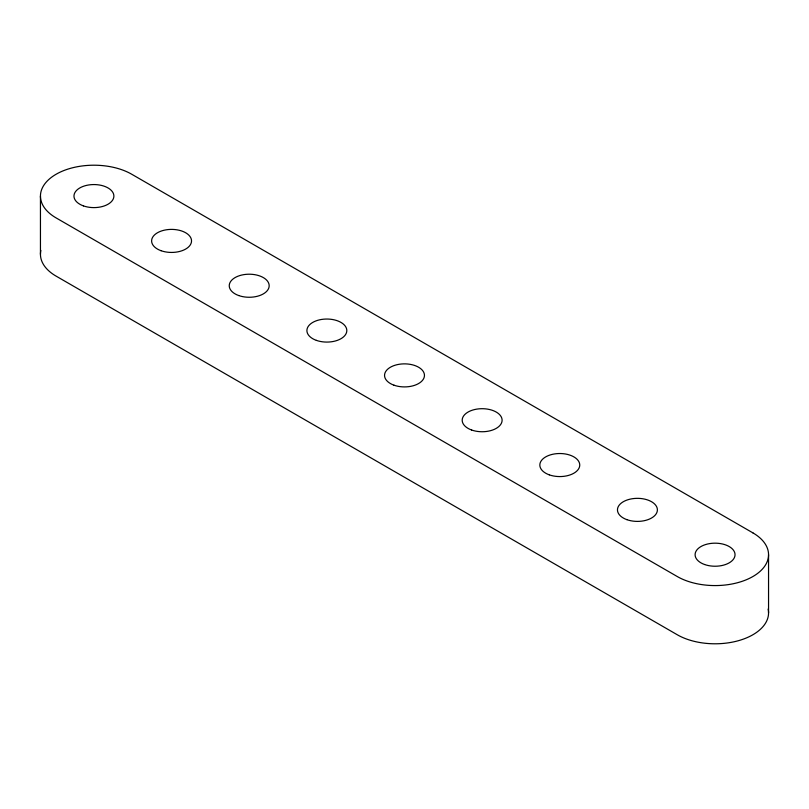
<?xml version="1.0" encoding="UTF-8"?>
<svg xmlns="http://www.w3.org/2000/svg" width="809" height="809" viewBox="0 0 809 809"><rect width="100%" height="100%" fill="white"/><g stroke="black" fill="none" stroke-linecap="round" stroke-linejoin="round"><path stroke-width="1.21" d="M768.55 554.701L768.55 612.919M40.45 196.081L40.45 254.299M40.875 250.436A53.475 30.873 0 0 0 56.114 276.132L677.264 634.752A53.475 30.873 0 0 0 738.597 640.647A53.475 30.873 0 0 0 768.125 609.046M752.886 532.868L131.736 174.248A53.475 30.873 0 0 0 56.114 174.248A53.475 30.873 0 0 0 56.114 217.914L677.264 576.534A53.475 30.873 0 0 0 752.886 576.534A53.475 30.873 0 0 0 752.886 532.868M83.408 205.88A19.962 11.528 0 0 0 113.877 196.445A19.962 11.528 0 0 0 84.49 185.928A19.962 11.528 0 0 0 83.408 205.88M161.052 250.709A19.962 11.528 0 0 0 191.521 241.274A19.962 11.528 0 0 0 162.134 230.757A19.962 11.528 0 0 0 161.052 250.709M238.695 295.538A19.962 11.528 0 0 0 269.164 286.103A19.962 11.528 0 0 0 239.777 275.576A19.962 11.528 0 0 0 238.695 295.538M316.339 340.356A19.962 11.528 0 0 0 346.808 330.921A19.962 11.528 0 0 0 317.421 320.404A19.962 11.528 0 0 0 316.339 340.356M393.983 385.185A19.962 11.528 0 0 0 424.452 375.75A19.962 11.528 0 0 0 395.065 365.233A19.962 11.528 0 0 0 393.983 385.185M471.627 430.014A19.962 11.528 0 0 0 502.096 420.579A19.962 11.528 0 0 0 472.709 410.062A19.962 11.528 0 0 0 471.627 430.014M549.271 474.843A19.962 11.528 0 0 0 579.74 465.408A19.962 11.528 0 0 0 550.353 454.891A19.962 11.528 0 0 0 549.271 474.843M626.914 519.671A19.962 11.528 0 0 0 657.383 510.236A19.962 11.528 0 0 0 627.996 499.709A19.962 11.528 0 0 0 626.914 519.671M704.548 564.5A19.962 11.528 0 0 0 735.027 555.065A19.962 11.528 0 0 0 705.64 544.538A19.962 11.528 0 0 0 704.548 564.5"/></g></svg>
